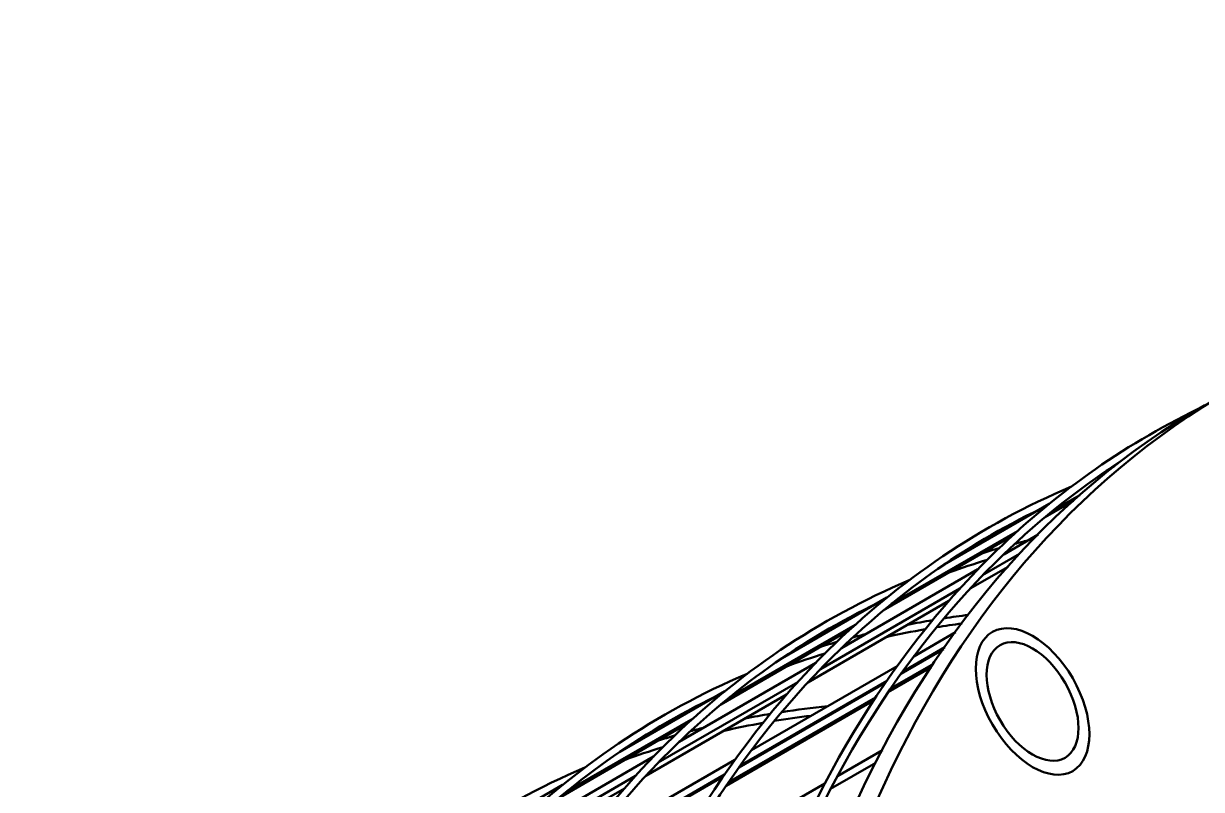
# Model space of a CAD drawing. Header units: millimetres. Extents: x 0 to 4200, y 0 to 2970.
# Drawn here: x 981.4 to 1135.5, y 1138.2 to 1238.3 of the extents above; entities that cross this region are included whole.
import ezdxf

# ---------------------------------------------------------------- set-up
doc = ezdxf.new("R2010")
doc.units = ezdxf.units.MM
doc.header["$LTSCALE"] = 10
doc.layers.add('Co ban', color=7, linetype='Continuous', lineweight=50)

msp = doc.modelspace()

# ---------------------------------------------------------------- linework, layer by layer
at = {"layer": 'Co ban'}
for p, q in [((1123.06, 1179.83), (1124.09, 1180.43)), ((1101.85, 1167.59), (1115.56, 1175.5)), ((1115.06, 1173.79), (1118.73, 1175.91)), ((1116.13, 1174.68), (1119.57, 1176.66)), ((1093.85, 1161.55), (1110.63, 1171.23)), ((1094.92, 1162.43), (1111.42, 1171.96)), ((1109.62, 1168.91), (1114.14, 1171.52)), ((1106.87, 1166.17), (1111.7, 1168.96)), ((1088.4, 1156.66), (1106.25, 1166.97)), ((1105.23, 1164.43), (1110.21, 1167.3)), ((1080.64, 1155.34), (1094.35, 1163.26)), ((1085.66, 1153.92), (1103.89, 1164.45)), ((1084.02, 1152.18), (1102.44, 1162.82)), ((1072.63, 1149.3), (1089.41, 1158.99)), ((1073.71, 1150.18), (1090.2, 1159.71)), ((1097.85, 1155.56), (1103.32, 1158.72)), ((1096.19, 1153.29), (1101.75, 1156.5)), ((1096.38, 1153.56), (1101.93, 1156.76)), ((1067.19, 1144.41), (1085.04, 1154.72)), ((1076.63, 1143.31), (1095.69, 1154.31)), ((1100.17, 1154.17), (1094.53, 1150.91)), ((1094.83, 1151.36), (1100.46, 1154.6)), ((1075.16, 1141.31), (1094.32, 1152.37)), ((1059.42, 1143.09), (1073.14, 1151.01)), ((1064.45, 1141.68), (1082.68, 1152.2)), ((1074.97, 1141.04), (1094.14, 1152.11)), ((1062.8, 1139.94), (1081.22, 1150.57)), ((1092.58, 1149.79), (1073.32, 1138.67)), ((1073.62, 1139.11), (1092.87, 1150.22)), ((1051.42, 1137.05), (1068.2, 1146.74)), ((1052.49, 1137.94), (1068.99, 1147.46)), ((1087.87, 1139.92), (1093.75, 1143.31)), ((1045.98, 1132.17), (1063.83, 1142.47)), ((1055.42, 1131.06), (1074.48, 1142.07)), ((1086.99, 1138.25), (1092.9, 1141.66)), ((1053.95, 1129.06), (1073.1, 1140.12)), ((1038.21, 1130.84), (1051.92, 1138.76)), ((1043.23, 1129.43), (1061.46, 1139.95)), ((1053.76, 1128.8), (1072.93, 1139.86)), ((1066.66, 1127.67), (1086.24, 1138.97)), ((1041.59, 1127.69), (1060.01, 1138.32))]:
    msp.add_line(p, q, dxfattribs=at)
for centre, major_axis in [((1289.45, 930.66), (150, -259.81)), ((1113.4, 1149.68), (-5.25, 9.09)), ((1113.4, 1149.68), (5.25, -9.09)), ((1113.4, 1149.68), (4.25, -7.36))]:
    msp.add_ellipse(centre, major_axis=major_axis, ratio=0.57735, dxfattribs=at)
msp.add_ellipse((1285.92, 928.62), major_axis=(150, -259.81), ratio=0.57735, start_param=3.141593, end_param=6.283185, dxfattribs=at)
for points, knots in [([(1066.4, 1045.74), (1066.29, 1071.98), (1069.84, 1096.13), (1083.92, 1137.81), (1094.44, 1155.34), (1115.98, 1176.61), (1125.07, 1183.07), (1135.05, 1187.92)], [0, 0, 0, 0, 0.3202828, 0.3202828, 0.6403476, 0.6403476, 0.8313252, 0.8313252, 0.8313252, 0.8313252]), ([(1067.4, 1045.74), (1067.29, 1071.84), (1070.82, 1095.85), (1084.77, 1137.26), (1095.2, 1154.65), (1113.59, 1172.86), (1119.04, 1177.26), (1124.87, 1181.04)], [0, 0, 0, 0, 0.3197162, 0.3197162, 0.639648, 0.639648, 0.7605653, 0.7605653, 0.7605653, 0.7605653]), ([(1045.18, 1033.49), (1045.07, 1059.73), (1048.63, 1083.88), (1062.71, 1125.56), (1073.23, 1143.09), (1096, 1165.59), (1106.68, 1172.77), (1118.49, 1177.79)], [0, 0, 0, 0, 0.3202828, 0.3202828, 0.6403476, 0.6403476, 0.8606467, 0.8606467, 0.8606467, 0.8606467]), ([(1046.18, 1033.5), (1046.07, 1059.6), (1049.6, 1083.6), (1063.56, 1125.01), (1073.99, 1142.4), (1095.37, 1163.58), (1104.46, 1170.03), (1114.43, 1174.85)], [0, 0, 0, 0, 0.3197162, 0.3197162, 0.639648, 0.639648, 0.8323756, 0.8323756, 0.8323756, 0.8323756]), ([(1023.97, 1021.25), (1023.86, 1047.48), (1027.41, 1071.63), (1041.49, 1113.31), (1052.02, 1130.84), (1074.79, 1153.34), (1085.47, 1160.52), (1097.28, 1165.54)], [0, 0, 0, 0, 0.3202828, 0.3202828, 0.6403476, 0.6403476, 0.8606467, 0.8606467, 0.8606467, 0.8606467]), ([(1024.97, 1021.25), (1024.86, 1047.35), (1028.39, 1071.35), (1042.35, 1112.76), (1052.78, 1130.16), (1074.16, 1151.33), (1083.25, 1157.78), (1093.22, 1162.6)], [0, 0, 0, 0, 0.3197162, 0.3197162, 0.639648, 0.639648, 0.8323756, 0.8323756, 0.8323756, 0.8323756]), ([(1002.76, 1009), (1002.65, 1035.23), (1006.2, 1059.39), (1020.28, 1101.07), (1030.8, 1118.6), (1053.57, 1141.09), (1064.25, 1148.28), (1076.06, 1153.3)], [0, 0, 0, 0, 0.3202828, 0.3202828, 0.6403476, 0.6403476, 0.8606467, 0.8606467, 0.8606467, 0.8606467]), ([(1003.76, 1009), (1003.65, 1035.1), (1007.18, 1059.11), (1021.13, 1100.52), (1031.56, 1117.91), (1052.94, 1139.08), (1062.03, 1145.53), (1072.01, 1150.36)], [0, 0, 0, 0, 0.3197162, 0.3197162, 0.639648, 0.639648, 0.8323756, 0.8323756, 0.8323756, 0.8323756]), ([(981.54, 996.75), (981.43, 1022.99), (984.99, 1047.14), (999.07, 1088.82), (1009.59, 1106.35), (1032.36, 1128.84), (1043.04, 1136.03), (1054.85, 1141.05)], [0, 0, 0, 0, 0.3202828, 0.3202828, 0.6403476, 0.6403476, 0.8606467, 0.8606467, 0.8606467, 0.8606467])]:
    msp.add_open_spline(points, degree=3, knots=knots, dxfattribs=at)
for points in [[(1106.89, 1169.08), (1107.59, 1169.3), (1108.3, 1169.51), (1109.01, 1169.72)], [(1111.08, 1170.29), (1111.64, 1170.44), (1112.21, 1170.59), (1112.77, 1170.73)], [(1102.46, 1166.52), (1104.11, 1167.12), (1105.78, 1167.69), (1107.48, 1168.21)], [(1097.06, 1159.71), (1098.13, 1159.93), (1099.22, 1160.12), (1100.3, 1160.3)], [(1101.8, 1160.54), (1102.87, 1160.71), (1103.94, 1160.86), (1105.01, 1160.99)], [(1089.87, 1158.04), (1090.43, 1158.2), (1090.99, 1158.34), (1091.56, 1158.48)], [(1094.27, 1158.1), (1095.94, 1158.48), (1097.64, 1158.82), (1099.34, 1159.12)], [(1100.84, 1159.38), (1101.94, 1159.56), (1103.05, 1159.72), (1104.17, 1159.87)], [(1085.68, 1156.83), (1086.38, 1157.05), (1087.09, 1157.26), (1087.8, 1157.47)], [(1081.24, 1154.27), (1082.9, 1154.88), (1084.57, 1155.44), (1086.26, 1155.96)], [(1088.96, 1149.27), (1089.06, 1149.28), (1089.17, 1149.29), (1089.27, 1149.3)], [(1091.54, 1149.45), (1091.71, 1149.46), (1091.89, 1149.47), (1092.06, 1149.48)], [(1075.85, 1147.47), (1076.92, 1147.68), (1078, 1147.87), (1079.09, 1148.06)], [(1079.62, 1147.13), (1081.21, 1147.39), (1082.81, 1147.62), (1084.43, 1147.81)], [(1080.59, 1148.3), (1082.57, 1148.6), (1084.57, 1148.85), (1086.58, 1149.06)], [(1086.9, 1148.08), (1087, 1148.09), (1087.11, 1148.1), (1087.22, 1148.11)], [(1089.57, 1148.32), (1089.75, 1148.33), (1089.93, 1148.34), (1090.11, 1148.36)], [(1068.65, 1145.8), (1069.22, 1145.95), (1069.78, 1146.09), (1070.34, 1146.24)], [(1073.05, 1145.85), (1074.73, 1146.23), (1076.42, 1146.57), (1078.13, 1146.88)], [(1064.46, 1144.58), (1065.17, 1144.8), (1065.87, 1145.01), (1066.58, 1145.22)], [(1060.03, 1142.02), (1061.68, 1142.63), (1063.36, 1143.19), (1065.05, 1143.72)]]:
    msp.add_open_spline(points, degree=3, dxfattribs=at)

doc.saveas('drawing.dxf')
